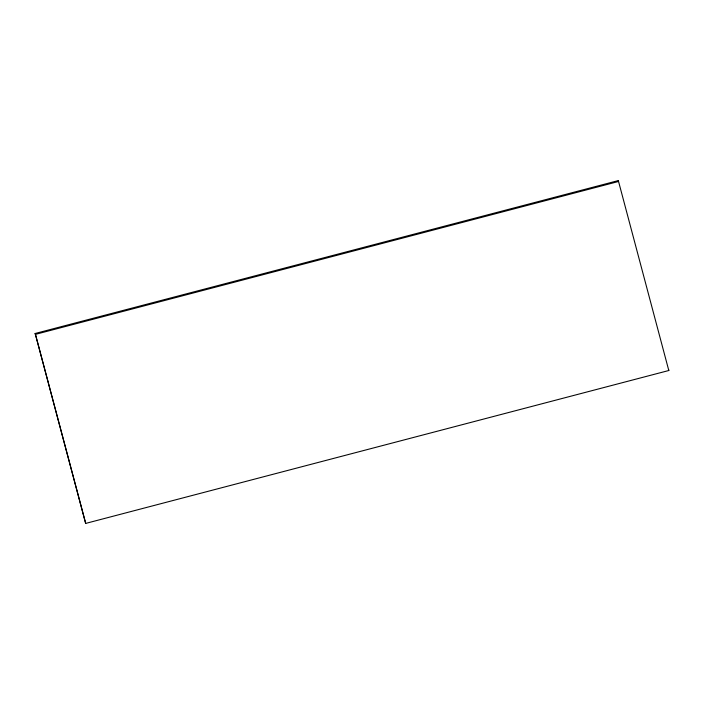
<?xml version="1.0" encoding="UTF-8"?>
<svg xmlns="http://www.w3.org/2000/svg" width="704" height="704" viewBox="0 0 704 704"><rect width="100%" height="100%" fill="white"/><g stroke="black" fill="none" stroke-linecap="round" stroke-linejoin="round"><path stroke-width="1.06" d="M35.2 333.485L618.314 180.585L668.8 370.515L85.686 523.415L35.2 333.485L85.686 523.415M35.35 334.391L618.473 181.491L618.314 180.585M668.65 369.609L668.8 370.515"/></g></svg>
